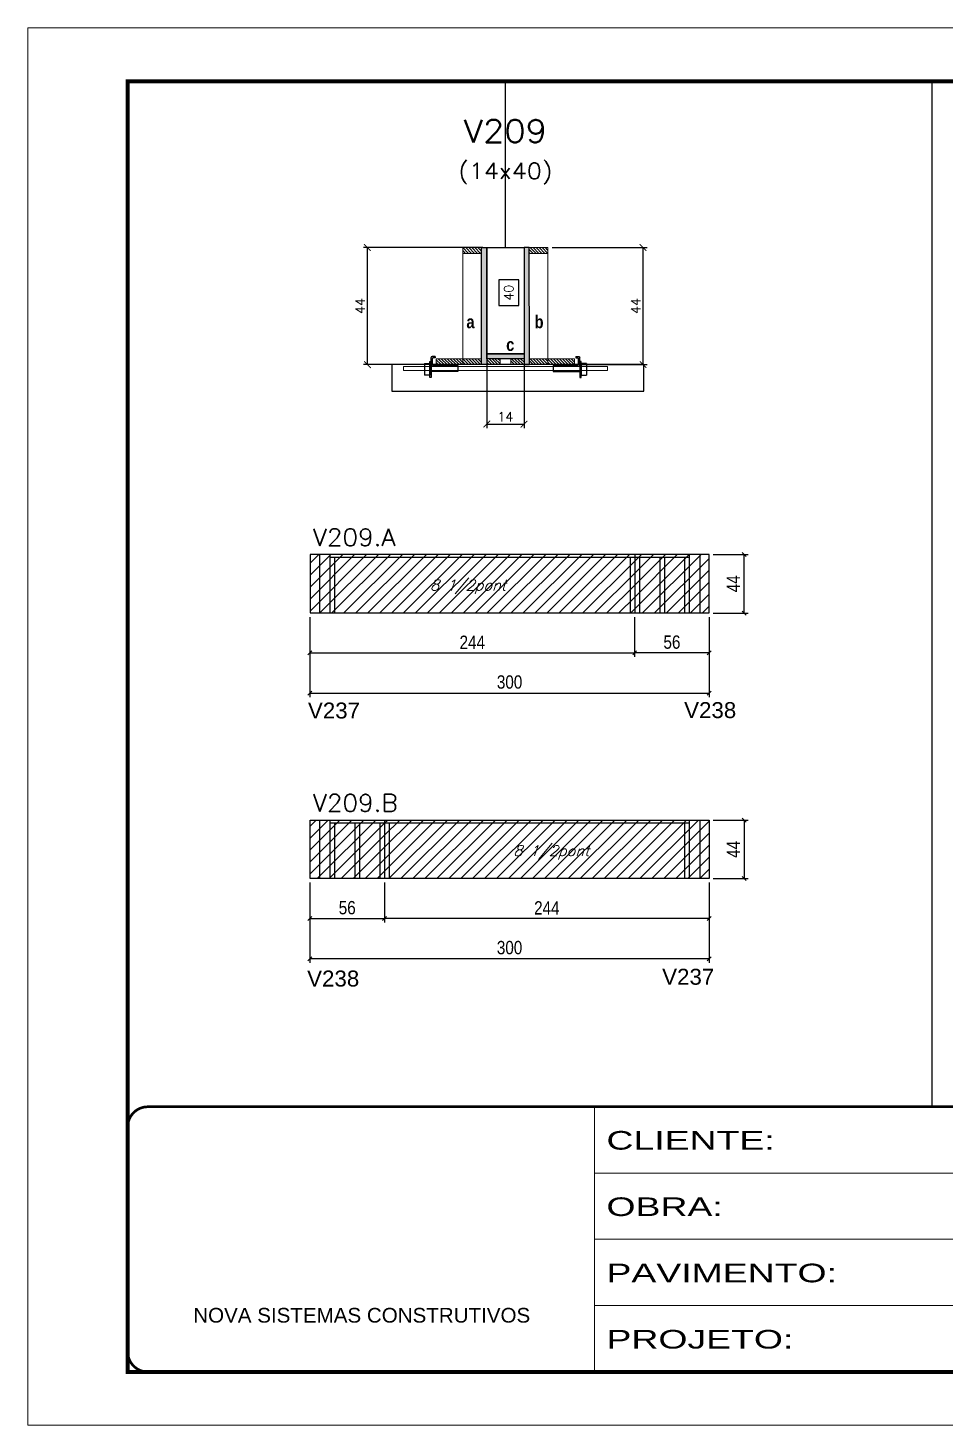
# Model space of a CAD drawing. Extents: x 137137 to 143418, y 10464 to 34486.
# Drawn here: x 137137 to 137826, y 31139 to 32189 of the extents above; entities that cross this region are included whole.
import ezdxf
from ezdxf.enums import TextEntityAlignment as Align

# ---------------------------------------------------------------- set-up
doc = ezdxf.new("R2010")
doc.units = 0
for name, pattern in [('CONTINUO', [0]), ('DASHED', [0.75, 0.5, -0.25]), ('HIDDEN', [0.375, 0.25, -0.125])]:
    doc.linetypes.add(name, pattern=pattern)
for name, color, linetype in [('5', 5, 'Continuous'), ('barrote', 251, 'Continuous'), ('COTA', 241, 'Continuous'), ('Cota Seção (2x)', 4, 'Continuous'), ('detalhes', 4, 'Continuous'), ('Painéis', 200, 'Continuous'), ('presilha', 1, 'Continuous'), ('SARR_2.2x7', 40, 'Continuous'), ('SARR_3.5x7', 81, 'Continuous'), ('texto', 7, 'Continuous'), ('Texto de Titulo', 7, 'Continuous'), ('Texto Qtd Sarr', 242, 'Continuous')]:
    doc.layers.add(name, color=color, linetype=linetype)
for name, color, linetype, lineweight in [('CONCRETO', 251, 'Continuous', 25), ('Folhas', 255, 'Continuous', 9), ('Hachura', 251, 'Continuous', 9), ('Madeira', 126, 'Continuous', 18), ('SARRAFO DE PRESSAO', 251, 'DASHED', 9), ('SCO-___-LAJ', 2, 'Continuous', 0), ('Texto Seção', 7, 'Continuous', 15)]:
    doc.layers.add(name, color=color, linetype=linetype, lineweight=lineweight)
doc.styles.add('ARIAL', font='arial.ttf')
doc.styles.add('COTA TECNICA', font='techl___.ttf', dxfattribs={"height": 10})
doc.styles.add('REGUA-120', font='ROMANS.shx', dxfattribs={"height": 15})
doc.styles.add('Romans', font='romans.shx')
doc.styles.get("Standard").update_dxf_attribs({"font": 'arial.ttf'})
doc.styles.add('TECNICA', font='techb___.ttf', dxfattribs={"height": 10})
doc.styles.add('Tecnologia', font='')
doc.styles.get('Tecnologia').set_extended_font_data('Forgotten Futurist')
doc.dimstyles.new('Cota Seção (2x)', dxfattribs={"dimtxt": 7, "dimasz": 5, "dimexe": 3, "dimexo": 3, "dimgap": 2, "dimtad": 3, "dimdec": 1, "dimlfac": 0.5, "dimzin": 12, "dimdsep": 46, "dimtxsty": 'Romans', "dimblk": 'ARCHTICK', "dimcen": 0, "dimclrd": 4, "dimclre": 4, "dimclrt": 1, "dimadec": 1, "dimazin": 3, "dimtfac": 1, "dimtdec": 1, "dimtmove": 0, "dimatfit": 3, "dimldrblk": 'OBLIQUE', "dimfxl": 1, "dimtolj": 1, "dimtzin": 12, "dimarcsym": 0})
doc.dimstyles.new('Cota Seção interna', dxfattribs={"dimtxt": 7, "dimasz": 6, "dimexe": 0.18, "dimexo": 2, "dimgap": -4, "dimtad": 3, "dimdec": 1, "dimlfac": 0.5, "dimzin": 12, "dimdsep": 46, "dimtxsty": 'Romans', "dimblk": 'ARCHTICK', "dimcen": 0.09, "dimse1": 1, "dimse2": 1, "dimsd1": 1, "dimsd2": 1, "dimclrd": 180, "dimclre": 5, "dimclrt": 1, "dimadec": 0, "dimazin": 3, "dimtfac": 1, "dimtdec": 1, "dimtofl": 0, "dimtmove": 0, "dimatfit": 3, "dimldrblk": 'ARCHTICK', "dimfxl": 1, "dimtolj": 1, "dimtzin": 0, "dimarcsym": 0})
doc.dimstyles.new('PAINEL', dxfattribs={"dimtxt": 10, "dimasz": 3, "dimexe": 3, "dimexo": 3, "dimgap": 3, "dimtad": 1, "dimdec": 1, "dimzin": 12, "dimdsep": 46, "dimtxsty": 'COTA TECNICA', "dimblk1": 'OBLIQUE', "dimblk2": 'OBLIQUE', "dimsah": 1, "dimcen": 0.9, "dimclrd": 4, "dimclre": 4, "dimclrt": 240, "dimadec": 1, "dimazin": 3, "dimtfac": 1, "dimtdec": 1, "dimtmove": 0, "dimatfit": 3, "dimfxl": 1, "dimtolj": 1, "dimtzin": 12, "dimarcsym": 0})
pattern_1 = [(315, (160428.6839, 23705.9822), (1.12253202, 1.12253202), [])]
pattern_2 = [(315, (160438.6839, 23705.9822), (1.12253202, 1.12253202), [])]

# ---------------------------------------------------------------- blocks, each defined once
blk = doc.blocks.new('_Oblique')
at = {"color": 0, "linetype": 'ByBlock', "lineweight": -2}
blk.add_line((-0.5, -0.5), (0.5, 0.5), dxfattribs=at)
blk = doc.blocks.new('*D224')
at = {"layer": 'COTA', "color": 4, "linetype": 'ByBlock', "lineweight": -2, "transparency": 16777216}
for p, q in [((137349.2, 31745.9), (137349.2, 31685.7)), ((137649.2, 31745.9), (137649.2, 31685.7)), ((137349.2, 31688.7), (137649.2, 31688.7))]:
    blk.add_line(p, q, dxfattribs=at)
at = {"layer": 'Defpoints', "color": 0, "linetype": 'ByBlock', "transparency": 16777216}
for p in [(137349.2, 31748.9), (137649.2, 31748.9), (137649.2, 31688.7)]:
    blk.add_point(p, dxfattribs=at)
at = {"layer": 'COTA', "color": 4, "linetype": 'ByBlock', "lineweight": -2, "transparency": 16777216, "xscale": 3, "yscale": 3, "zscale": 3, "rotation": 180}
blk.add_blockref('_Oblique', (137349.2, 31688.7), dxfattribs=at)
at = {"layer": 'COTA', "color": 4, "linetype": 'ByBlock', "lineweight": -2, "transparency": 16777216, "xscale": 3, "yscale": 3, "zscale": 3}
blk.add_blockref('_Oblique', (137649.2, 31688.7), dxfattribs=at)
at = {"layer": 'COTA', "color": 240, "linetype": 'ByBlock', "transparency": 16777216, "insert": (137499.2, 31697), "char_height": 10, "attachment_point": 5, "style": 'COTA TECNICA'}
blk.add_mtext('\\A1;300', dxfattribs=at)
blk = doc.blocks.new('*D225')
at = {"layer": 'COTA', "color": 4, "linetype": 'ByBlock', "lineweight": -2, "transparency": 16777216}
for p, q in [((137349.2, 31745.9), (137349.2, 31715.9)), ((137593.2, 31745.9), (137593.2, 31715.9)), ((137349.2, 31718.9), (137593.2, 31718.9))]:
    blk.add_line(p, q, dxfattribs=at)
at = {"layer": 'Defpoints', "color": 0, "linetype": 'ByBlock', "transparency": 16777216}
for p in [(137349.2, 31748.9), (137593.2, 31748.9), (137593.2, 31718.9)]:
    blk.add_point(p, dxfattribs=at)
at = {"layer": 'COTA', "color": 4, "linetype": 'ByBlock', "lineweight": -2, "transparency": 16777216, "xscale": 3, "yscale": 3, "zscale": 3, "rotation": 180}
blk.add_blockref('_Oblique', (137349.2, 31718.9), dxfattribs=at)
at = {"layer": 'COTA', "color": 4, "linetype": 'ByBlock', "lineweight": -2, "transparency": 16777216, "xscale": 3, "yscale": 3, "zscale": 3}
blk.add_blockref('_Oblique', (137593.2, 31718.9), dxfattribs=at)
at = {"layer": 'COTA', "color": 240, "linetype": 'ByBlock', "transparency": 16777216, "insert": (137471.2, 31726.9), "char_height": 10, "attachment_point": 5, "style": 'COTA TECNICA'}
blk.add_mtext('\\A1;244', dxfattribs=at)
blk = doc.blocks.new('*D226')
at = {"layer": 'COTA', "color": 4, "linetype": 'ByBlock', "lineweight": -2, "transparency": 16777216}
for p, q in [((137593.2, 31745.9), (137593.2, 31715.9)), ((137649.2, 31745.9), (137649.2, 31715.9)), ((137649.2, 31718.9), (137593.2, 31718.9))]:
    blk.add_line(p, q, dxfattribs=at)
at = {"layer": 'Defpoints', "color": 0, "linetype": 'ByBlock', "transparency": 16777216}
for p in [(137593.2, 31748.9), (137649.2, 31748.9), (137593.2, 31718.9)]:
    blk.add_point(p, dxfattribs=at)
at = {"layer": 'COTA', "color": 4, "linetype": 'ByBlock', "lineweight": -2, "transparency": 16777216, "xscale": 3, "yscale": 3, "zscale": 3, "rotation": 180}
blk.add_blockref('_Oblique', (137593.2, 31718.9), dxfattribs=at)
at = {"layer": 'COTA', "color": 4, "linetype": 'ByBlock', "lineweight": -2, "transparency": 16777216, "xscale": 3, "yscale": 3, "zscale": 3}
blk.add_blockref('_Oblique', (137649.2, 31718.9), dxfattribs=at)
at = {"layer": 'COTA', "color": 240, "linetype": 'ByBlock', "transparency": 16777216, "insert": (137621.2, 31727), "char_height": 10, "attachment_point": 5, "style": 'COTA TECNICA'}
blk.add_mtext('\\A1;56', dxfattribs=at)
blk = doc.blocks.new('*D227')
at = {"layer": 'COTA', "color": 4, "linetype": 'ByBlock', "lineweight": -2, "transparency": 16777216}
for p, q in [((137652.2, 31792.9), (137678.4, 31792.9)), ((137675.4, 31748.9), (137675.4, 31792.9)), ((137652.2, 31748.9), (137678.4, 31748.9))]:
    blk.add_line(p, q, dxfattribs=at)
at = {"layer": 'Defpoints', "color": 0, "linetype": 'ByBlock', "transparency": 16777216}
for p in [(137649.2, 31792.9), (137675.4, 31792.9), (137649.2, 31748.9)]:
    blk.add_point(p, dxfattribs=at)
at = {"layer": 'COTA', "color": 4, "linetype": 'ByBlock', "lineweight": -2, "transparency": 16777216, "xscale": 3, "yscale": 3, "zscale": 3}
for p, rotation in [((137675.4, 31792.9), 90), ((137675.4, 31748.9), 270)]:
    blk.add_blockref('_Oblique', p, dxfattribs=dict(at, rotation=rotation))
at = {"layer": 'COTA', "color": 240, "linetype": 'ByBlock', "transparency": 16777216, "insert": (137667.3, 31770.9), "char_height": 10, "attachment_point": 5, "rotation": 90, "style": 'COTA TECNICA'}
blk.add_mtext('\\A1;44', dxfattribs=at)
blk = doc.blocks.new('*D228')
at = {"layer": 'COTA', "color": 4, "linetype": 'ByBlock', "lineweight": -2, "transparency": 16777216}
for p, q in [((137349.2, 31546.3), (137349.2, 31486.1)), ((137649.2, 31546.3), (137649.2, 31486.1)), ((137649.2, 31489.1), (137349.2, 31489.1))]:
    blk.add_line(p, q, dxfattribs=at)
at = {"layer": 'Defpoints', "color": 0, "linetype": 'ByBlock', "transparency": 16777216}
for p in [(137349.2, 31549.3), (137649.2, 31549.3), (137349.2, 31489.1)]:
    blk.add_point(p, dxfattribs=at)
at = {"layer": 'COTA', "color": 4, "linetype": 'ByBlock', "lineweight": -2, "transparency": 16777216, "xscale": 3, "yscale": 3, "zscale": 3, "rotation": 180}
blk.add_blockref('_Oblique', (137349.2, 31489.1), dxfattribs=at)
at = {"layer": 'COTA', "color": 4, "linetype": 'ByBlock', "lineweight": -2, "transparency": 16777216, "xscale": 3, "yscale": 3, "zscale": 3}
blk.add_blockref('_Oblique', (137649.2, 31489.1), dxfattribs=at)
at = {"layer": 'COTA', "color": 240, "linetype": 'ByBlock', "transparency": 16777216, "insert": (137499.2, 31497.4), "char_height": 10, "attachment_point": 5, "style": 'COTA TECNICA'}
blk.add_mtext('\\A1;300', dxfattribs=at)
blk = doc.blocks.new('*D229')
at = {"layer": 'COTA', "color": 4, "linetype": 'ByBlock', "lineweight": -2, "transparency": 16777216}
for p, q in [((137405.2, 31546.3), (137405.2, 31516.3)), ((137649.2, 31546.3), (137649.2, 31516.3)), ((137649.2, 31519.3), (137405.2, 31519.3))]:
    blk.add_line(p, q, dxfattribs=at)
at = {"layer": 'Defpoints', "color": 0, "linetype": 'ByBlock', "transparency": 16777216}
for p in [(137405.2, 31549.3), (137649.2, 31549.3), (137405.2, 31519.3)]:
    blk.add_point(p, dxfattribs=at)
at = {"layer": 'COTA', "color": 4, "linetype": 'ByBlock', "lineweight": -2, "transparency": 16777216, "xscale": 3, "yscale": 3, "zscale": 3, "rotation": 180}
blk.add_blockref('_Oblique', (137405.2, 31519.3), dxfattribs=at)
at = {"layer": 'COTA', "color": 4, "linetype": 'ByBlock', "lineweight": -2, "transparency": 16777216, "xscale": 3, "yscale": 3, "zscale": 3}
blk.add_blockref('_Oblique', (137649.2, 31519.3), dxfattribs=at)
at = {"layer": 'COTA', "color": 240, "linetype": 'ByBlock', "transparency": 16777216, "insert": (137527.2, 31527.3), "char_height": 10, "attachment_point": 5, "style": 'COTA TECNICA'}
blk.add_mtext('\\A1;244', dxfattribs=at)
blk = doc.blocks.new('*D230')
at = {"layer": 'COTA', "color": 4, "linetype": 'ByBlock', "lineweight": -2, "transparency": 16777216}
for p, q in [((137349.2, 31546.3), (137349.2, 31516.3)), ((137405.2, 31546.3), (137405.2, 31516.3)), ((137349.2, 31519.3), (137405.2, 31519.3))]:
    blk.add_line(p, q, dxfattribs=at)
at = {"layer": 'Defpoints', "color": 0, "linetype": 'ByBlock', "transparency": 16777216}
for p in [(137349.2, 31549.3), (137405.2, 31549.3), (137405.2, 31519.3)]:
    blk.add_point(p, dxfattribs=at)
at = {"layer": 'COTA', "color": 4, "linetype": 'ByBlock', "lineweight": -2, "transparency": 16777216, "xscale": 3, "yscale": 3, "zscale": 3, "rotation": 180}
blk.add_blockref('_Oblique', (137349.2, 31519.3), dxfattribs=at)
at = {"layer": 'COTA', "color": 4, "linetype": 'ByBlock', "lineweight": -2, "transparency": 16777216, "xscale": 3, "yscale": 3, "zscale": 3}
blk.add_blockref('_Oblique', (137405.2, 31519.3), dxfattribs=at)
at = {"layer": 'COTA', "color": 240, "linetype": 'ByBlock', "transparency": 16777216, "insert": (137377.2, 31527.4), "char_height": 10, "attachment_point": 5, "style": 'COTA TECNICA'}
blk.add_mtext('\\A1;56', dxfattribs=at)
blk = doc.blocks.new('*D231')
at = {"layer": 'COTA', "color": 4, "linetype": 'ByBlock', "lineweight": -2, "transparency": 16777216}
for p, q in [((137652.2, 31593.3), (137678.4, 31593.3)), ((137675.4, 31593.3), (137675.4, 31549.3)), ((137652.2, 31549.3), (137678.4, 31549.3))]:
    blk.add_line(p, q, dxfattribs=at)
at = {"layer": 'Defpoints', "color": 0, "linetype": 'ByBlock', "transparency": 16777216}
for p in [(137649.2, 31593.3), (137649.2, 31549.3), (137675.4, 31549.3)]:
    blk.add_point(p, dxfattribs=at)
at = {"layer": 'COTA', "color": 4, "linetype": 'ByBlock', "lineweight": -2, "transparency": 16777216, "xscale": 3, "yscale": 3, "zscale": 3}
for p, rotation in [((137675.4, 31593.3), 90), ((137675.4, 31549.3), 270)]:
    blk.add_blockref('_Oblique', p, dxfattribs=dict(at, rotation=rotation))
at = {"layer": 'COTA', "color": 240, "linetype": 'ByBlock', "transparency": 16777216, "insert": (137667.3, 31571.3), "char_height": 10, "attachment_point": 5, "rotation": 90, "style": 'COTA TECNICA'}
blk.add_mtext('\\A1;44', dxfattribs=at)
blk = doc.blocks.new('_ArchTick')
at = {"color": 0, "linetype": 'ByBlock', "const_width": 0.15}
blk.add_lwpolyline([(-0.5, -0.5), (0.5, 0.5)], dxfattribs=at)
blk = doc.blocks.new('*D54')
at = {"layer": 'COTA', "color": 4, "lineweight": -2, "transparency": 16777216}
for p, q in [((137479.1, 32023.6), (137389.4, 32023.6)), ((137392.4, 31935.6), (137392.4, 32023.6)), ((137441.1, 31935.6), (137389.4, 31935.6))]:
    blk.add_line(p, q, dxfattribs=at)
at = {"layer": 'Defpoints', "color": 0, "transparency": 16777216}
for p in [(137392.4, 32023.6), (137482.1, 32023.6), (137444.1, 31935.6)]:
    blk.add_point(p, dxfattribs=at)
at = {"layer": 'COTA', "color": 4, "lineweight": -2, "transparency": 16777216, "xscale": 5, "yscale": 5, "zscale": 5}
for p, rotation in [((137392.4, 32023.6), 90), ((137392.4, 31935.6), 270)]:
    blk.add_blockref('_ArchTick', p, dxfattribs=dict(at, rotation=rotation))
at = {"layer": 'COTA', "color": 1, "transparency": 16777216, "insert": (137386.9, 31979.6), "char_height": 7, "attachment_point": 5, "rotation": 90, "style": 'Romans'}
blk.add_mtext('\\A1;44', dxfattribs=at)
blk = doc.blocks.new('*D55')
at = {"layer": 'COTA', "color": 4, "lineweight": -2, "transparency": 16777216}
for p, q in [((137531.1, 32023.6), (137602.5, 32023.6)), ((137599.5, 31935.6), (137599.5, 32023.6)), ((137551.1, 31935.6), (137602.5, 31935.6))]:
    blk.add_line(p, q, dxfattribs=at)
at = {"layer": 'Defpoints', "color": 0, "transparency": 16777216}
for p in [(137528.1, 32023.6), (137599.5, 32023.6), (137548.1, 31935.6)]:
    blk.add_point(p, dxfattribs=at)
at = {"layer": 'COTA', "color": 4, "lineweight": -2, "transparency": 16777216, "xscale": 5, "yscale": 5, "zscale": 5}
for p, rotation in [((137599.5, 32023.6), 90), ((137599.5, 31935.6), 270)]:
    blk.add_blockref('_ArchTick', p, dxfattribs=dict(at, rotation=rotation))
at = {"layer": 'COTA', "color": 1, "transparency": 16777216, "insert": (137594, 31979.6), "char_height": 7, "attachment_point": 5, "rotation": 90, "style": 'Romans'}
blk.add_mtext('\\A1;44', dxfattribs=at)
blk = doc.blocks.new('*D56')
at = {"layer": 'Cota Seção (2x)', "color": 180, "lineweight": -2, "transparency": 16777216}
for p, q in [((137506.1, 31999.3), (137491.1, 31999.3)), ((137491.1, 31999.3), (137491.1, 31980)), ((137506.1, 31980), (137506.1, 31999.3)), ((137491.1, 31980), (137506.1, 31980))]:
    blk.add_line(p, q, dxfattribs=at)
at = {"layer": 'Defpoints', "color": 0, "transparency": 16777216}
for p in [(137510.1, 32023.6), (137510.1, 32023.6), (137510.1, 31943.6)]:
    blk.add_point(p, dxfattribs=at)
at = {"layer": 'Cota Seção (2x)', "color": 1, "transparency": 16777216, "insert": (137498.6, 31989.6), "char_height": 7, "attachment_point": 5, "rotation": 90, "style": 'Romans'}
blk.add_mtext('\\A1;40', dxfattribs=at)
blk = doc.blocks.new('titulo1')
at = {"layer": 'Defpoints', "color": 252, "linetype": 'HIDDEN', "ltscale": 2}
blk.add_line((0, 0), (0, 125), dxfattribs=at)
at = {"layer": 'Defpoints', "style": 'Romans', "oblique": 15}
blk.add_attdef('FOLHA', text='', height=10, dxfattribs=at).set_placement((0, 15.6), align=Align.MIDDLE_CENTER)
at = {"layer": 'Texto Qtd Sarr', "color": 3, "style": 'Romans', "oblique": 15}
for tag, height, p in [('TITULO', 17, (0, 71.4)), ('SEÇÃO', 12, (0, 41.5))]:
    blk.add_attdef(tag, text='', height=height, dxfattribs=at).set_placement(p, align=Align.MIDDLE_CENTER)
blk = doc.blocks.new('PRESILHA METÁLICA 1')
at = {"layer": 'presilha'}
for p, q in [((7.5, 10.6), (7.5, 19.9)), ((12, 21), (8.6, 21)), ((9, 11.6), (9, 18.9)), ((12, 19.5), (9.6, 19.5)), ((12, 21), (12, 19.5)), ((0, 13), (6, 13)), ((0, 13), (0, 0)), ((6, 0), (0, 0)), ((6, 15.5), (7.5, 15.5)), ((6, -2.5), (6, 15.5)), ((6, 13), (6, 0)), ((7.5, 15.5), (7.5, -2.5)), ((37.5, 4.1), (7.5, 4.1)), ((37.5, 11), (9.6, 11)), ((37.5, 11), (37.5, 4.1)), ((7.5, -2.5), (6, -2.5))]:
    blk.add_line(p, q, dxfattribs=at)
for centre, radius, start, end in [((8.6, 19.9), 1.14, 90, 180), ((9.6, 18.9), 0.57, 90, 180), ((9.6, 11.6), 0.57, 180, 270)]:
    blk.add_arc(centre, radius, start, end, dxfattribs=at)
blk = doc.blocks.new('*D57')
at = {"layer": 'COTA', "color": 4, "lineweight": -2, "transparency": 16777216}
for p, q in [((137482.1, 31937), (137482.1, 31887.9)), ((137510.1, 31937), (137510.1, 31887.9)), ((137482.1, 31890.9), (137510.1, 31890.9))]:
    blk.add_line(p, q, dxfattribs=at)
at = {"layer": 'Defpoints', "color": 0, "transparency": 16777216}
for p in [(137482.1, 31940), (137510.1, 31940), (137510.1, 31890.9)]:
    blk.add_point(p, dxfattribs=at)
at = {"layer": 'COTA', "color": 4, "lineweight": -2, "transparency": 16777216, "xscale": 5, "yscale": 5, "zscale": 5, "rotation": 180}
blk.add_blockref('_ArchTick', (137482.1, 31890.9), dxfattribs=at)
at = {"layer": 'COTA', "color": 4, "lineweight": -2, "transparency": 16777216, "xscale": 5, "yscale": 5, "zscale": 5}
blk.add_blockref('_ArchTick', (137510.1, 31890.9), dxfattribs=at)
at = {"layer": 'COTA', "color": 1, "transparency": 16777216, "insert": (137496.1, 31896.4), "char_height": 7, "attachment_point": 5, "style": 'Romans'}
blk.add_mtext('\\A1;14', dxfattribs=at)
blk = doc.blocks.new('9999999999')
at = {"color": 30, "linetype": 'CONTINUO'}
for p, q in [((98564.6, 34230.2), (98564.6, 34429.4)), ((98564.6, 34379.6), (99584, 34379.6)), ((98564.6, 34329.8), (99488, 34329.8)), ((98564.6, 34280), (99488, 34280))]:
    blk.add_line(p, q, dxfattribs=at)
at = {"color": 30, "linetype": 'CONTINUO', "const_width": 2}
blk.add_lwpolyline([(99584, 34230.2), (99584, 34414.4, 0.414214), (99569, 34429.4), (98229, 34429.4, 0.414214), (98214, 34414.4), (98214, 34245.2, 0.414214), (98229, 34230.2), (99584, 34230.2)], format="xyb", dxfattribs=at)
at = {"layer": 'Folhas'}
blk.add_lwpolyline([(98139, 34190.2), (99624, 34190.2), (99624, 35240.2), (98139, 35240.2)], close=True, dxfattribs=at)
at = {"layer": 'Folhas', "color": 30, "const_width": 3}
blk.add_lwpolyline([(98214, 34230.2), (99584, 34230.2), (99584, 35200.2), (98214, 35200.2)], close=True, dxfattribs=at)
at = {"color": 7, "linetype": 'Continuous', "ltscale": 5, "style": 'ARIAL'}
blk.add_text('NOVA SISTEMAS CONSTRUTIVOS', height=11.059, dxfattribs=at).set_placement((98263.2, 34267.2))
at = {"layer": 'Folhas', "color": 7, "style": 'Tecnologia', "width": 1.5}
for s, p in [('CLIENTE:', (98573.7, 34397.2)), ('OBRA:', (98573.7, 34347.3)), ('PAVIMENTO:', (98573.7, 34297.5)), ('PROJETO:', (98573.7, 34247.7))]:
    blk.add_text(s, height=14, dxfattribs=at).set_placement(p)

msp = doc.modelspace()

# ---------------------------------------------------------------- hatches: boundary and pattern name
at = {"layer": 'Hachura'}
h = msp.add_hatch(dxfattribs=at)
h.set_pattern_fill('ANSI31', color=256, scale=0.5, angle=270, style=0)
h.set_pattern_definition([(315, (160438.6839, 23715.9822), (1.12253202, 1.12253202), [])])
h.paths.add_polyline_path([(137478.06, 32019.23), (137478.06, 32023.63), (137464.06, 32023.63), (137464.06, 32019.23)])
h = msp.add_hatch(color=256, dxfattribs=at)
h.dxf.hatch_style = 1
h.paths.add_polyline_path([(137478.06, 32023.63), (137482.06, 32023.63), (137482.06, 31935.63), (137478.06, 31935.63)])
h = msp.add_hatch(color=256, dxfattribs=at)
h.dxf.hatch_style = 1
h.paths.add_polyline_path([(137514.05, 32023.63), (137510.05, 32023.63), (137510.06, 31935.63), (137514.06, 31935.63)])
h = msp.add_hatch(dxfattribs=at)
h.set_pattern_fill('ANSI31', color=256, scale=0.5, angle=270, style=0)
h.set_pattern_definition([(315, (160428.6935, 23715.9822), (1.12253202, 1.12253202), [])])
h.paths.add_polyline_path([(137514.05, 32019.23), (137514.05, 32023.63), (137528.05, 32023.63), (137528.05, 32019.23)])
h = msp.add_hatch(color=256, dxfattribs=at)
h.dxf.hatch_style = 1
h.paths.add_polyline_path([(137482.06, 31940.03), (137482.06, 31943.63), (137510.06, 31943.63), (137510.06, 31940.03)])
h = msp.add_hatch(dxfattribs=at)
h.set_pattern_fill('ANSI31', color=256, scale=0.5, angle=270, style=0)
h.set_pattern_definition(pattern_2)
h.paths.add_polyline_path([(137444.06, 31935.63), (137444.06, 31940.03), (137464.06, 31940.03), (137464.06, 31935.63)])
h = msp.add_hatch(dxfattribs=at)
h.set_pattern_fill('ANSI31', color=256, scale=0.5, angle=270, style=0)
h.set_pattern_definition([(315, (160438.6839, 23632.3822), (1.12253202, 1.12253202), [])])
h.paths.add_polyline_path([(137478.06, 31935.63), (137478.06, 31940.03), (137464.06, 31940.03), (137464.06, 31935.63)])
h = msp.add_hatch(dxfattribs=at)
h.set_pattern_fill('ANSI31', color=256, scale=0.5, angle=270, style=0)
h.set_pattern_definition(pattern_2)
h.paths.add_polyline_path([(137482.06, 31935.63), (137482.06, 31940.03), (137492.06, 31940.03), (137492.06, 31935.63)])
h = msp.add_hatch(dxfattribs=at)
h.set_pattern_fill('ANSI31', color=256, scale=0.5, angle=270, style=0)
h.set_pattern_definition(pattern_1)
h.paths.add_polyline_path([(137510.06, 31935.63), (137510.06, 31940.03), (137500.06, 31940.03), (137500.06, 31935.63)])
h = msp.add_hatch(dxfattribs=at)
h.set_pattern_fill('ANSI31', color=256, scale=0.5, angle=270, style=0)
h.set_pattern_definition([(315, (160428.6839, 23632.3822), (1.12253202, 1.12253202), [])])
h.paths.add_polyline_path([(137514.06, 31935.63), (137514.06, 31940.03), (137528.06, 31940.03), (137528.06, 31935.63)])
h = msp.add_hatch(dxfattribs=at)
h.set_pattern_fill('ANSI31', color=256, scale=0.5, angle=270, style=0)
h.set_pattern_definition(pattern_1)
h.paths.add_polyline_path([(137548.06, 31935.63), (137548.06, 31940.03), (137528.06, 31940.03), (137528.06, 31935.63)])
at = {"layer": 'Hachura', "linetype": 'ByBlock'}
h = msp.add_hatch(dxfattribs=at)
h.set_pattern_fill('ANSI31', color=256, scale=2)
h.paths.add_polyline_path([(137593.25, 31792.93), (137349.25, 31792.93), (137349.25, 31748.93), (137593.25, 31748.93)])
h.paths.add_polyline_path([(137431.59, 31760.58), (137499.21, 31760.58), (137504.71, 31776.55), (137437.09, 31776.55)], flags=24)
h = msp.add_hatch(dxfattribs=at)
h.set_pattern_fill('ANSI31', color=256, scale=2)
h.paths.add_polyline_path([(137649.25, 31792.93), (137593.25, 31792.93), (137593.25, 31748.93), (137649.25, 31748.93)])
h = msp.add_hatch(dxfattribs=at)
h.set_pattern_fill('ANSI31', color=256, scale=2)
h.paths.add_polyline_path([(137405.25, 31593.33), (137349.25, 31593.33), (137349.25, 31549.33), (137405.25, 31549.33)])
h = msp.add_hatch(dxfattribs=at)
h.set_pattern_fill('ANSI31', color=256, scale=2)
h.paths.add_polyline_path([(137649.25, 31593.33), (137405.25, 31593.33), (137405.25, 31549.33), (137649.25, 31549.33)])
h.paths.add_polyline_path([(137494.17, 31560.98), (137561.79, 31560.98), (137567.29, 31576.96), (137499.67, 31576.96)], flags=24)

# ---------------------------------------------------------------- linework, layer by layer
at = {"layer": 'barrote'}
msp.add_lwpolyline([(137410.61, 31915.63), (137600.19, 31915.63), (137600.19, 31935.63), (137410.61, 31935.63)], close=True, dxfattribs=at)
at = {"layer": 'CONCRETO'}
msp.add_lwpolyline([(137482.06, 32023.63), (137482.06, 32023.63), (137482.06, 32023.63), (137482.06, 32023.63), (137510.06, 32023.63), (137510.06, 32023.63), (137510.06, 32023.63), (137510.06, 31943.63), (137482.06, 31943.63), (137482.06, 32023.63)], close=True, dxfattribs=at)
at = {"layer": 'COTA', "linetype": 'ByBlock'}
msp.add_line((137816.4, 32148.63), (137816.4, 31377.87), dxfattribs=at)
at = {"layer": 'Madeira'}
for points in [[(137478.06, 32019.23), (137478.06, 32023.63), (137464.06, 32023.63), (137464.06, 32019.23)], [(137478.06, 32023.63), (137464.06, 32023.63), (137464.06, 31935.63), (137478.06, 31935.63)], [(137514.05, 32019.23), (137514.05, 32023.63), (137528.05, 32023.63), (137528.05, 32019.23)], [(137514.05, 32023.63), (137528.05, 32023.63), (137528.06, 31935.63), (137514.06, 31935.63)], [(137444.06, 31935.63), (137444.06, 31940.03), (137464.06, 31940.03), (137464.06, 31935.63)], [(137478.06, 31935.63), (137478.06, 31940.03), (137464.06, 31940.03), (137464.06, 31935.63)], [(137482.06, 31935.63), (137482.06, 31940.03), (137492.06, 31940.03), (137492.06, 31935.63)], [(137510.06, 31935.63), (137510.06, 31940.03), (137500.06, 31940.03), (137500.06, 31935.63)], [(137514.06, 31935.63), (137514.06, 31940.03), (137528.06, 31940.03), (137528.06, 31935.63)], [(137548.06, 31935.63), (137548.06, 31940.03), (137528.06, 31940.03), (137528.06, 31935.63)]]:
    msp.add_lwpolyline(points, close=True, dxfattribs=at)
at = {"layer": 'Painéis', "linetype": 'ByBlock'}
for p, q in [((137349.25, 31792.93), (137349.25, 31748.93)), ((137649.25, 31792.93), (137349.25, 31792.93)), ((137593.25, 31792.93), (137593.25, 31748.93)), ((137649.25, 31748.93), (137649.25, 31792.93)), ((137349.25, 31748.93), (137649.25, 31748.93)), ((137349.25, 31549.33), (137349.25, 31593.33)), ((137349.25, 31593.33), (137649.25, 31593.33)), ((137405.25, 31593.33), (137405.25, 31549.33)), ((137649.25, 31593.33), (137649.25, 31549.33)), ((137649.25, 31549.33), (137349.25, 31549.33))]:
    msp.add_line(p, q, dxfattribs=at)
at = {"layer": 'Painéis'}
for points in [[(137478.06, 32023.63), (137482.06, 32023.63), (137482.06, 31935.63), (137478.06, 31935.63)], [(137514.05, 32023.63), (137510.05, 32023.63), (137510.06, 31935.63), (137514.06, 31935.63)], [(137482.06, 31940.03), (137482.06, 31943.63), (137510.06, 31943.63), (137510.06, 31940.03)]]:
    msp.add_lwpolyline(points, close=True, dxfattribs=at)
at = {"layer": 'SARR_2.2x7', "linetype": 'Continuous'}
for p, q in [((137356.25, 31792.93), (137356.25, 31748.93)), ((137593.25, 31790.73), (137364.25, 31790.73)), ((137634.25, 31790.73), (137593.25, 31790.73)), ((137642.25, 31792.93), (137642.25, 31748.93)), ((137356.25, 31593.33), (137356.25, 31549.33)), ((137364.25, 31591.13), (137405.25, 31591.13)), ((137405.25, 31591.13), (137634.25, 31591.13)), ((137642.25, 31593.33), (137642.25, 31549.33))]:
    msp.add_line(p, q, dxfattribs=at)
at = {"layer": 'SARR_3.5x7'}
for p, q in [((137364.25, 31792.93), (137364.25, 31748.93)), ((137367.75, 31790.73), (137367.75, 31748.93)), ((137589.75, 31790.73), (137589.75, 31748.93)), ((137596.75, 31790.73), (137596.75, 31748.93)), ((137612, 31790.73), (137612, 31748.93)), ((137615.5, 31790.73), (137615.5, 31748.93)), ((137630.75, 31790.73), (137630.75, 31748.93)), ((137634.25, 31792.93), (137634.25, 31748.93)), ((137364.25, 31593.33), (137364.25, 31549.33)), ((137367.75, 31591.13), (137367.75, 31549.33)), ((137383, 31591.13), (137383, 31549.33)), ((137386.5, 31591.13), (137386.5, 31549.33)), ((137401.75, 31591.13), (137401.75, 31549.33)), ((137408.75, 31591.13), (137408.75, 31549.33)), ((137630.75, 31591.13), (137630.75, 31549.33)), ((137634.25, 31593.33), (137634.25, 31549.33))]:
    msp.add_line(p, q, dxfattribs=at)
at = {"layer": 'SCO-___-LAJ', "color": 1}
msp.add_lwpolyline([(137419.61, 31934.29), (137572.88, 31934.29), (137572.88, 31931.09), (137419.61, 31931.09)], close=True, dxfattribs=at)

# ---------------------------------------------------------------- block references
at = {"layer": 'presilha', "yscale": 0.6666666666666666, "zscale": 0.6666666666666666}
for p, xscale in [((137435.2, 31927.66), 0.6666666666666666), ((137556.93, 31927.66), -0.6666666666666666)]:
    msp.add_blockref('PRESILHA METÁLICA 1', p, dxfattribs=dict(at, xscale=xscale))
at = {"layer": 'SARRAFO DE PRESSAO', "color": 6, "linetype": 'ByBlock'}
msp.add_blockref('9999999999', (38998.31, -3051.58), dxfattribs=at)
at = {"layer": 'Texto Seção'}
ref = msp.add_blockref('titulo1', (137496.06, 32023.63), dxfattribs=at)
ref.add_attrib('TITULO', 'V209', dxfattribs={"layer": 'Texto de Titulo', "color": 7, "height": 17, "style": 'Romans', "width": 1.1}).set_placement((137496.06, 32111.13), align=Align.MIDDLE_CENTER)
ref.add_attrib('SEÇÃO', '(14x40)', dxfattribs={"layer": 'Texto de Titulo', "color": 7, "height": 12, "style": 'Romans', "width": 1.1}).set_placement((137496.06, 32081.13), align=Align.MIDDLE_CENTER)

# ---------------------------------------------------------------- texts
at = {"layer": '5', "linetype": 'Continuous'}
for s, p in [('V237', (137347.69, 31669.64)), ('V238', (137630.38, 31669.94)), ('V238', (137347.1, 31468.21)), ('V237', (137613.87, 31469.54))]:
    msp.add_text(s, height=12, rotation=0.00004, dxfattribs=at).set_placement(p)
at = {"layer": 'detalhes', "style": 'TECNICA'}
for s, p in [('b', (137518, 31962.95)), ('a', (137466.76, 31962.96)), ('c', (137496.66, 31945.86))]:
    msp.add_text(s, height=9.6, dxfattribs=at).set_placement(p)
at = {"layer": 'texto', "color": 2, "char_height": 8, "attachment_point": 5, "style": 'Romans'}
for insert in [(137467.96, 31768.57), (137530.54, 31568.97)]:
    msp.add_mtext('{\\Q19;\\C256;8 1/2pont}', dxfattribs=dict(at, insert=insert))
at = {"layer": 'Texto Seção', "style": 'REGUA-120', "width": 1.05}
for s, p in [('V209.A', (137351.46, 31799.3)), ('V209.B', (137351.46, 31599.7))]:
    msp.add_text(s, height=13, dxfattribs=at).set_placement(p)

# ---------------------------------------------------------------- dimensions: what is measured, and where the dimension line sits
at = {"layer": 'COTA'}
for base, p1, p2, picture, middle in [((137392.41, 32023.63), (137444.06, 31935.63), (137482.06, 32023.63), '*D54', (137386.91, 31979.63)), ((137599.54, 32023.63), (137548.06, 31935.63), (137528.05, 32023.63), '*D55', (137594.04, 31979.63))]:
    dim = msp.add_linear_dim(base=base, p1=p1, p2=p2, angle=90, dimstyle='Cota Seção (2x)', dxfattribs=at)
    dim.commit()
    dim.dimension.update_dxf_attribs({"geometry": picture, "text_midpoint": middle})
dim = msp.add_linear_dim(base=(137510.06, 31890.9), p1=(137482.06, 31940.03), p2=(137510.06, 31940.03), dimstyle='Cota Seção (2x)', dxfattribs=at)
dim.commit()
dim.dimension.update_dxf_attribs({"geometry": '*D57', "text_midpoint": (137496.06, 31896.4)})
at = {"layer": 'COTA', "linetype": 'ByBlock'}
for p1, p2, distance, picture, middle in [((137649.25, 31748.93), (137649.25, 31792.93), -26.15, '*D227', (137667.33, 31770.93)), ((137349.25, 31748.93), (137649.25, 31748.93), -60.19, '*D224', (137499.25, 31696.95)), ((137349.25, 31748.93), (137593.25, 31748.93), -30.07, '*D225', (137471.25, 31726.93)), ((137649.25, 31748.93), (137593.25, 31748.93), 30.07, '*D226', (137621.25, 31726.97)), ((137649.25, 31593.33), (137649.25, 31549.33), 26.15, '*D231', (137667.33, 31571.33)), ((137649.25, 31549.33), (137349.25, 31549.33), 60.19, '*D228', (137499.25, 31497.36)), ((137349.25, 31549.33), (137405.25, 31549.33), -30.07, '*D230', (137377.25, 31527.37)), ((137649.25, 31549.33), (137405.25, 31549.33), 30.07, '*D229', (137527.25, 31527.34))]:
    dim = msp.add_aligned_dim(p1=p1, p2=p2, distance=distance, dimstyle='PAINEL', dxfattribs=at)
    dim.commit()
    dim.dimension.update_dxf_attribs({"geometry": picture, "text_midpoint": middle})
at = {"layer": 'Cota Seção (2x)'}
dim = msp.add_linear_dim(base=(137510.06, 32023.63), p1=(137510.06, 31943.63), p2=(137510.05, 32023.63), angle=90, dimstyle='Cota Seção interna', dxfattribs=at)
dim.commit()
dim.dimension.update_dxf_attribs({"geometry": '*D56', "text_midpoint": (137510.06, 31989.63), "dimtype": 160})

doc.saveas('drawing.dxf')
